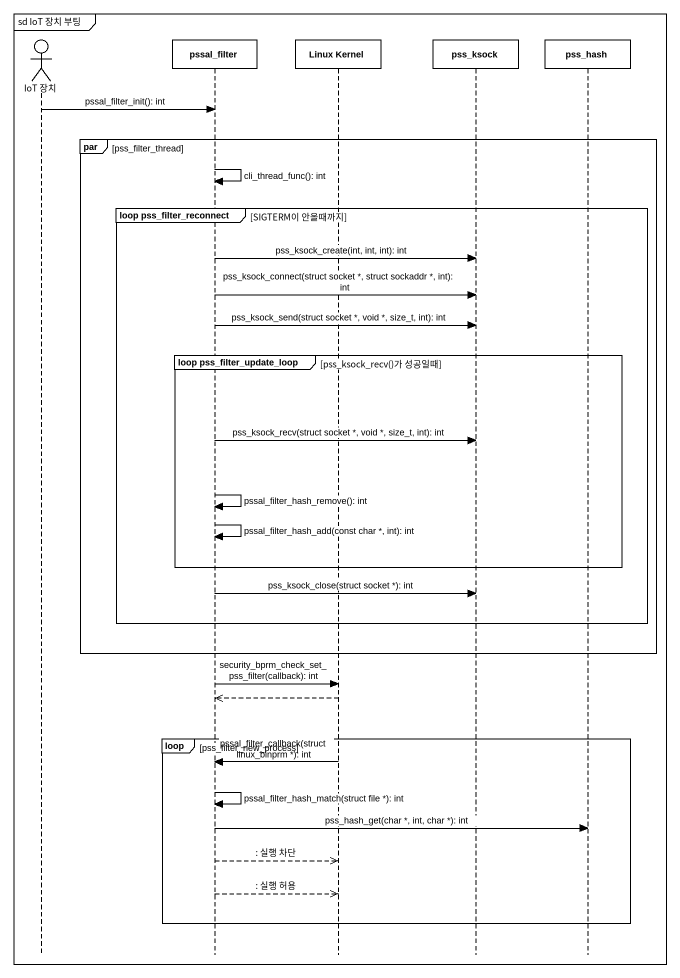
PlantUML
@startuml
mainframe sd IoT 장치 부팅
hide footbox
actor "IoT 장치" as IoT_장치
participant pssal_filter #FFFFFF
participant "Linux Kernel" as Linux_Kernel
participant pss_ksock
participant pss_hash #FFFFFF

IoT_장치 -> pssal_filter : pssal_filter_init(): int
par pss_filter_thread
  pssal_filter -> pssal_filter : cli_thread_func(): int
  group loop pss_filter_reconnect [SIGTERM이 안올때까지]
    pssal_filter -> pss_ksock : pss_ksock_create(int, int, int): int
    pssal_filter -> pss_ksock : pss_ksock_connect(struct socket *, struct sockaddr *, int): int
    pssal_filter -> pss_ksock : pss_ksock_send(struct socket *, void *, size_t, int): int
    group loop pss_filter_update_loop [pss_ksock_recv()가 성공일때]
      pssal_filter -> pss_ksock : pss_ksock_recv(struct socket *, void *, size_t, int): int
      pssal_filter -> pssal_filter : pssal_filter_hash_remove(): int
      pssal_filter -> pssal_filter : pssal_filter_hash_add(const char *, int): int
    end
    pssal_filter -> pss_ksock : pss_ksock_close(struct socket *): int
  end
end
pssal_filter -> Linux_Kernel : security_bprm_check_set_pss_filter(callback): int
Linux_Kernel -->> pssal_filter
loop pss_filter_new_process
  Linux_Kernel -> pssal_filter : pssal_filter_callback(struct linux_binprm *): int
  pssal_filter -> pssal_filter : pssal_filter_hash_match(struct file *): int
  pssal_filter -> pss_hash : pss_hash_get(char *, int, char *): int
  pssal_filter -->> Linux_Kernel : : 실행 차단
  pssal_filter -->> Linux_Kernel : : 실행 허용
end
@enduml
